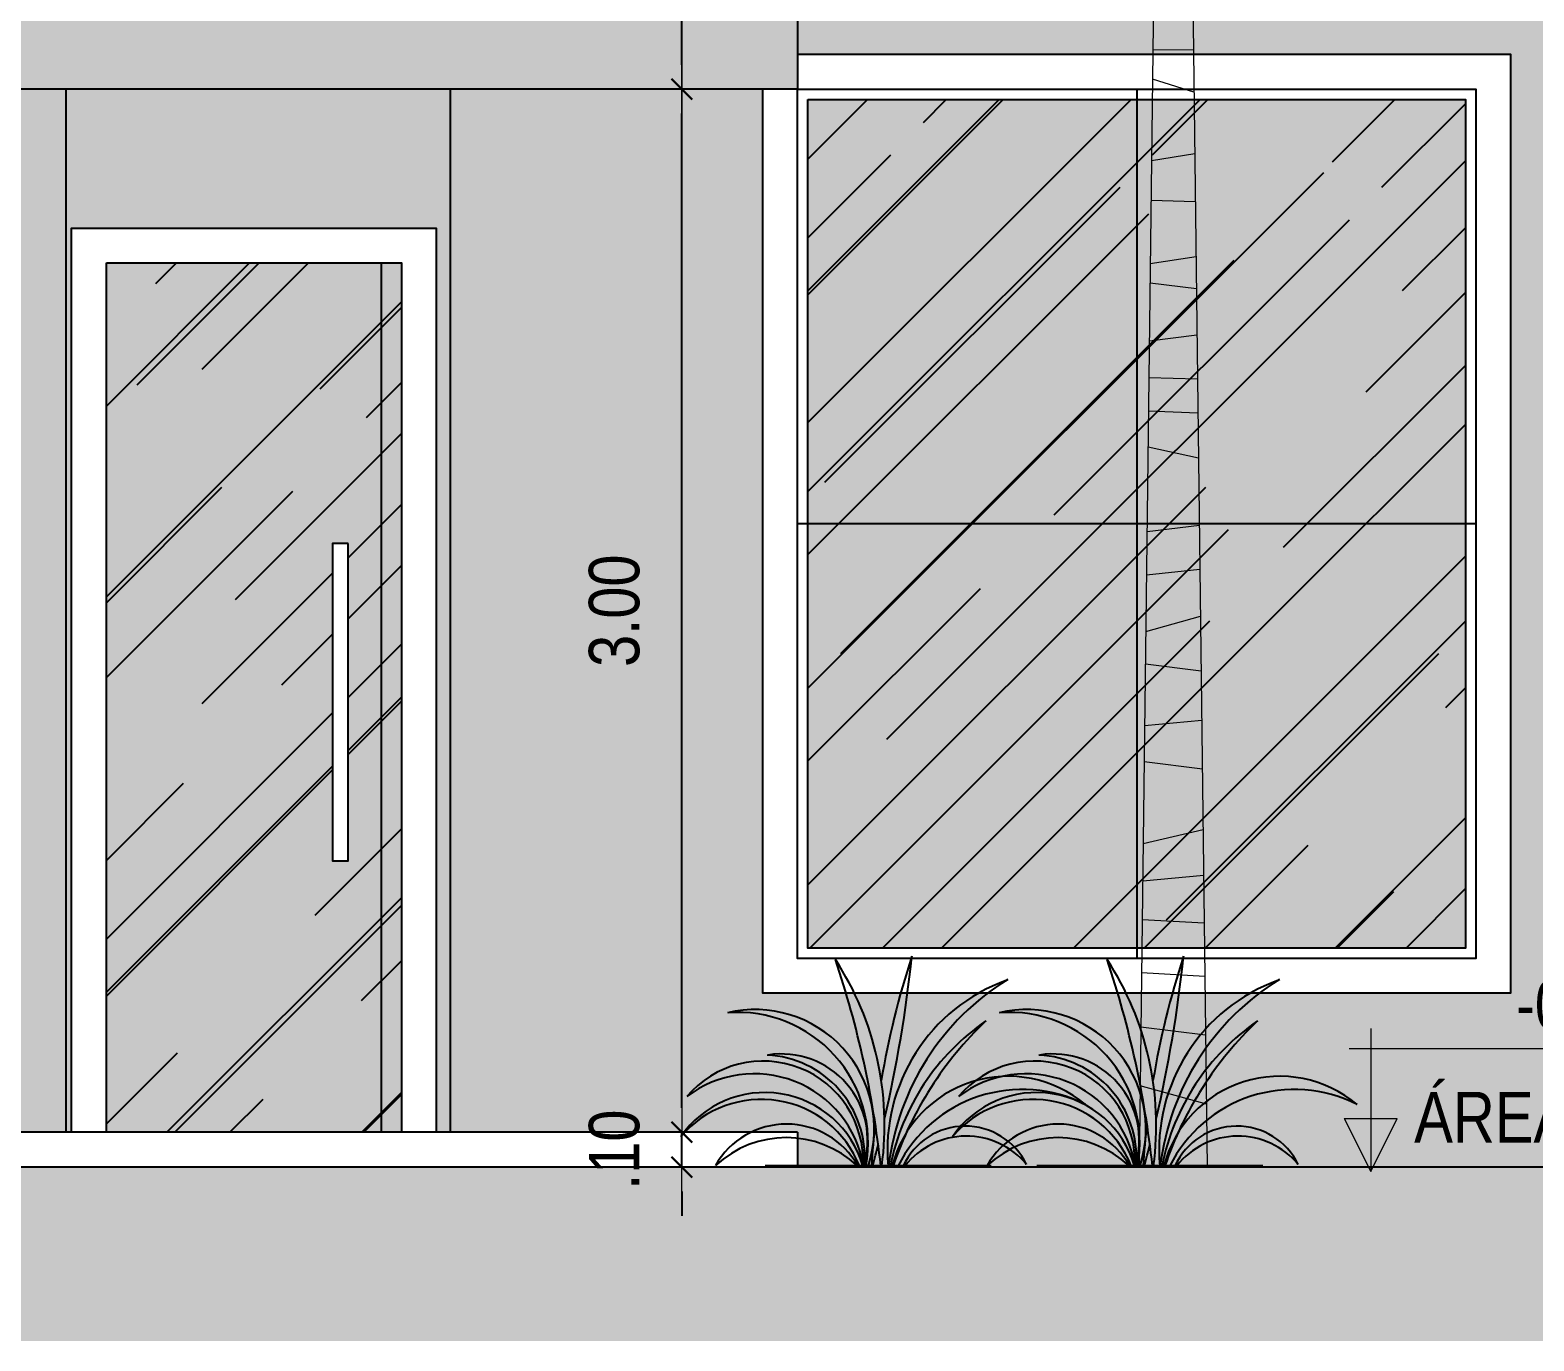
# Model space of a CAD drawing. Header units: millimetres. Extents: x -6300 to 1991, y -4770 to 4545.
# Drawn here: x 1434.141 to 1438.464, y 120.649 to 124.418 of the extents above; entities that cross this region are included whole.
import ezdxf
from ezdxf.enums import TextEntityAlignment as Align

# ---------------------------------------------------------------- set-up
doc = ezdxf.new("R2010")
doc.units = ezdxf.units.MM
doc.header["$LTSCALE"] = 20
doc.header["$MEASUREMENT"] = 0
doc.layers.get('0').update_dxf_attribs({"linetype": 'CONTINUOUS'})
doc.layers.get('DEFPOINTS').update_dxf_attribs({"linetype": 'CONTINUOUS'})
for name, color, linetype in [('alfa_145_colori', 7, 'CONTINUOUS'), ('COTA', 7, 'CONTINUOUS'), ('COTAS', 3, 'CONTINUOUS'), ('E-hatch', 8, 'CONTINUOUS'), ('E-txt-g', 3, 'CONTINUOUS'), ('PLANTAS', 136, 'CONTINUOUS')]:
    doc.layers.add(name, color=color, linetype=linetype)
for name, color, linetype, lineweight in [('AMBIENTACIÓN', 3, 'CONTINUOUS', 0), ('E-Cta-W', 7, 'CONTINUOUS', 20), ('E-Pen-C', 4, 'CONTINUOUS', 15), ('E-Pen-G', 3, 'CONTINUOUS', 30), ('E-Txt-W', 7, 'CONTINUOUS', 20)]:
    doc.layers.add(name, color=color, linetype=linetype, lineweight=lineweight)
doc.styles.add('F2', font='ARIALN.TTF')
doc.styles.add('REG60', font='romans.shx', dxfattribs={"width": 0.8, "height": 0.15})
doc.styles.add('REG80', font='romans.shx', dxfattribs={"width": 0.8, "height": 0.2})
doc.dimstyles.new('DIMENSION-1', dxfattribs={"dimtxt": 0.145, "dimasz": 0.07, "dimexe": 1, "dimexo": 0, "dimgap": 0.12, "dimtad": 1, "dimzin": 7, "dimdsep": 46, "dimtxsty": 'F2', "dimblk1": 'TRACO', "dimblk2": 'TRACO', "dimsah": 1, "dimcen": 1, "dimse1": 1, "dimse2": 1, "dimclrd": 4, "dimclre": 256, "dimclrt": 4, "dimadec": 8, "dimazin": 0, "dimtfac": 1, "dimtix": 1, "dimtmove": 2, "dimatfit": 3, "dimldrblk": 'TRACO', "dimfxl": 1, "dimtolj": 1, "dimtzin": 0, "dimarcsym": 0})
pattern_1 = [(45, (0, -5.98657), (0.33941125, 0.90509668), [6, -0.8, 2, -0.4]), (45, (0.23476, -5.46897), (-0.65902352, 0.0933381), [1.2, -0.132, 2.4, -0.3]), (45, (-0.099, -5.60473), (1.281277488, 1.66028672), [3.2, -0.56, 1.6, -0.4])]
pattern_2 = [(0, (0, 0), (0.03125, 0.0625), [0, -0.0625])]

# ---------------------------------------------------------------- blocks, each defined once
blk = doc.blocks.new('TRACO')
at = {"layer": 'E-Pen-C'}
for p, q in [((0, 1), (0, -1)), ((-1, 0), (1, 0))]:
    blk.add_line(p, q, dxfattribs=at)
at = {"layer": 'E-Pen-G'}
blk.add_line((-0.424, -0.424), (0.424, 0.424), dxfattribs=at)
blk = doc.blocks.new('*D740')
at = {"layer": 'COTA', "color": 4, "linetype": 'Continuous', "lineweight": -2}
for p, q in [((1436.0147, 121.3186), (1436.0147, 121.3886)), ((1436.0147, 121.1486), (1436.0147, 121.2486)), ((1436.0147, 121.0786), (1436.0147, 121.0086))]:
    blk.add_line(p, q, dxfattribs=at)
at = {"layer": 'DEFPOINTS', "color": 0, "linetype": 'Continuous'}
for p in [(1435.8128, 121.2486, -0.017), (1436.0147, 121.2486), (1435.8128, 121.1486, -0.017)]:
    blk.add_point(p, dxfattribs=at)
at = {"layer": 'COTA', "color": 4, "linetype": 'Continuous', "lineweight": -2, "xscale": 0.07, "yscale": 0.07, "zscale": 0.07}
for p, rotation in [((1436.0147, 121.2486), 270), ((1436.0147, 121.1486), 90)]:
    blk.add_blockref('TRACO', p, dxfattribs=dict(at, rotation=rotation))
at = {"layer": 'COTA', "color": 4, "linetype": 'Continuous', "insert": (1435.8207, 121.1986), "char_height": 0.145, "attachment_point": 5, "rotation": 90, "style": 'F2'}
blk.add_mtext('\\A1;.10', dxfattribs=at)
blk = doc.blocks.new('*D741')
at = {"layer": 'COTA', "color": 4, "linetype": 'Continuous', "lineweight": -2}
blk.add_line((1436.0147, 121.3186), (1436.0147, 124.1786), dxfattribs=at)
at = {"layer": 'DEFPOINTS', "color": 0, "linetype": 'Continuous'}
for p in [(1436.0147, 124.2486), (1436.247, 124.2486, -0.017), (1435.8128, 121.2486, -0.017)]:
    blk.add_point(p, dxfattribs=at)
at = {"layer": 'COTA', "color": 4, "linetype": 'Continuous', "lineweight": -2, "xscale": 0.07, "yscale": 0.07, "zscale": 0.07}
for p, rotation in [((1436.0147, 124.2486), 90), ((1436.0147, 121.2486), 270)]:
    blk.add_blockref('TRACO', p, dxfattribs=dict(at, rotation=rotation))
at = {"layer": 'COTA', "color": 4, "linetype": 'Continuous', "insert": (1435.8207, 122.7486), "char_height": 0.145, "attachment_point": 5, "rotation": 90, "style": 'F2'}
blk.add_mtext('\\A1;3.00', dxfattribs=at)
blk = doc.blocks.new('*D742')
at = {"layer": 'COTA', "color": 4, "linetype": 'Continuous', "lineweight": -2}
blk.add_line((1436.0147, 124.3186), (1436.0147, 124.8786), dxfattribs=at)
at = {"layer": 'DEFPOINTS', "color": 0, "linetype": 'Continuous'}
for p in [(1436.0147, 124.9486), (1436.347, 124.9486, -0.017), (1436.247, 124.2486, -0.017)]:
    blk.add_point(p, dxfattribs=at)
at = {"layer": 'COTA', "color": 4, "linetype": 'Continuous', "lineweight": -2, "xscale": 0.07, "yscale": 0.07, "zscale": 0.07}
for p, rotation in [((1436.0147, 124.9486), 90), ((1436.0147, 124.2486), 270)]:
    blk.add_blockref('TRACO', p, dxfattribs=dict(at, rotation=rotation))
at = {"layer": 'COTA', "color": 4, "linetype": 'Continuous', "insert": (1435.8207, 124.5986), "char_height": 0.145, "attachment_point": 5, "rotation": 90, "style": 'F2'}
blk.add_mtext('\\A1;.70', dxfattribs=at)
blk = doc.blocks.new('A$C43176C9C')
at = {"layer": 'AMBIENTACIÓN', "color": 8, "lineweight": 13}
for p, q in [((1.3704, 5.3489), (1.4366, 0)), ((1.2907, 5.2345), (1.2266, 0)), ((1.2689, 3.4502), (1.3939, 3.4486)), ((1.3955, 3.3179), (1.2677, 3.3588)), ((1.2647, 3.1075), (1.3979, 3.1292)), ((1.3997, 2.9793), (1.2632, 2.9843)), ((1.2608, 2.789), (1.4018, 2.8108)), ((1.4031, 2.7115), (1.26, 2.7281)), ((1.2579, 2.5504), (1.4048, 2.5689)), ((1.4065, 2.4325), (1.2565, 2.4361)), ((1.2552, 2.3347), (1.4078, 2.328)), ((1.4095, 2.1887), (1.2538, 2.2222)), ((1.2507, 1.9623), (1.4121, 1.9815)), ((1.4138, 1.845), (1.249, 1.8273)), ((1.2469, 1.6537), (1.4156, 1.7007)), ((1.4177, 1.531), (1.2456, 1.552)), ((1.2433, 1.3629), (1.4195, 1.3797)), ((1.4214, 1.2285), (1.2419, 1.2512)), ((1.2389, 0.9986), (1.4237, 1.0425)), ((1.4255, 0.9004), (1.2374, 0.8829)), ((1.236, 0.764), (1.4273, 0.7542)), ((1.4293, 0.5888), (1.234, 0.5994)), ((1.2319, 0.4331), (1.4316, 0.4082)), ((1.4342, 0.1941), (1.2297, 0.2506)), ((1.4366, 0), (1.2266, 0))]:
    blk.add_line(p, q, dxfattribs=at)
blk = doc.blocks.new('TXT-AMB75')
at = {"layer": 'E-txt-g', "style": 'REG80', "width": 0.8, "flags": 8}
blk.add_attdef('TXT', text='', height=0.2, dxfattribs=at).set_placement((0.0055, 0.2964), align=Align.CENTER)
at = {"layer": 'E-Txt-W', "style": 'REG60', "width": 0.8, "flags": 8}
blk.add_attdef('TXT', text='', height=0.15, dxfattribs=at).set_placement((0.0055, 0.0271), align=Align.CENTER)
blk = doc.blocks.new('Ind-Nivel-CT2')
at = {"color": 4}
for p, q in [((0, 0.5868), (0, 0)), ((-0.0885, 0.5046), (1.16, 0.5046)), ((-0.1089, 0.2177), (0, 0)), ((-0.1089, 0.2177), (0.1089, 0.2177)), ((0, 0), (0.1089, 0.2177))]:
    blk.add_line(p, q, dxfattribs=at)
blk.add_solid([(-0.1089, 0.2177), (0, 0.2177), (0, 0)], dxfattribs=at)
at = {"color": 4, "style": 'F2'}
blk.add_attdef('NIVEL1', (0.1617, 0.6014), '', height=0.2, dxfattribs=at)
blk = doc.blocks.new('PLANT3L')
at = {"layer": 'PLANTAS', "color": 8}
blk.add_line((0.3351, 0.0015), (-0.3143, 0.0015), dxfattribs=at)
for centre, radius, start, end in [((-0.844, 0.1188), 0.8728, 352.2755, 33.0522), ((-2.7892, -0.3038), 2.8236, 6.2078, 18.5584), ((2.4214, -0.1546), 2.4353, 161.8415, 170.5179), ((-3.6764, 1.0004), 3.8044, 346.8713, 354.0253), ((0.5549, 0.0478), 0.5179, 109.7641, 185.1275), ((0.7667, -0.0849), 0.7313, 121.6539, 173.2153), ((-0.344, 0.1081), 0.3431, 341.8974, 103.3195), ((-0.3936, 0.0678), 0.3752, 349.8247, 94.1396), ((0.6959, -0.1285), 0.6634, 124.5088, 168.6962), ((1.0314, -0.3304), 1.0326, 133.5399, 161.2512), ((-0.3201, 0.0157), 0.2871, 357.1633, 139.9251), ((-0.3232, 0.0255), 0.2951, 356.0104, 87.1327), ((-0.2675, 0.0759), 0.2474, 342.7807, 98.9544), ((-0.3458, -0.0523), 0.3187, 9.7129, 127.5025), ((0.3837, -0.0849), 0.3441, 49.7127, 165.4673), ((0.4246, -0.1784), 0.3997, 62.9698, 153.252), ((-0.3154, -0.0813), 0.2937, 16.3782, 145.4428), ((-0.3255, -0.1107), 0.3035, 21.6985, 139.7769), ((-0.253, -0.1136), 0.2351, 29.3177, 150.4844), ((2.4214, -0.1546), 2.4353, 173.4597, 176.3258), ((0.2607, -0.08), 0.1958, 25.7178, 155.4156), ((0.2638, -0.1375), 0.2245, 39.4292, 141.7202), ((-0.2539, -0.2151), 0.2978, 46.662, 133.1395), ((-3.6764, 1.0004), 3.8044, 344.7781, 345.723)]:
    blk.add_arc(centre, radius, start, end, dxfattribs=at)

msp = doc.modelspace()

# ---------------------------------------------------------------- hatches: boundary and pattern name
h = msp.add_hatch()
h.set_pattern_fill('DOTS,_O', color=8)
h.set_pattern_definition(pattern_2)
h.paths.add_polyline_path([(1434.2436, 124.2486), (1434.0436, 124.2486), (1434.0436, 121.2486), (1434.2436, 121.2486)])
h.paths.add_polyline_path([(1434.2436, 125.0486), (1434.2436, 126.5486), (1429.7936, 126.5486), (1429.7936, 125.0486)])
h.paths.add_polyline_path([(1433.7436, 124.2486), (1429.7936, 124.2486), (1429.7936, 121.2486), (1433.7436, 121.2486)])
h.paths.add_polyline_path([(1432.8686, 123.8486), (1432.8686, 122.1486), (1431.1686, 122.1486), (1431.1686, 123.8486)], flags=16)
h.paths.add_polyline_path([(1432.7686, 123.7486), (1432.7686, 122.2486), (1431.2686, 122.2486), (1431.2686, 123.7486)], flags=0)
h.paths.add_polyline_path([(1432.7386, 123.7186), (1432.7386, 122.2786), (1431.2986, 122.2786), (1431.2986, 123.7186)], flags=0)
h = msp.add_hatch()
h.set_pattern_fill('DOTS,_O', color=4)
h.set_pattern_definition(pattern_2)
h.paths.add_polyline_path([(1435.3482, 124.2486), (1434.2436, 124.2486), (1434.2436, 121.2486), (1434.2601, 121.2486), (1434.2601, 123.8486), (1435.3086, 123.8486), (1435.3086, 121.2486), (1435.3482, 121.2486)])
h.paths.add_polyline_path([(1436.247, 124.2486), (1435.3482, 124.2486), (1435.3482, 121.2486), (1436.347, 121.2486), (1436.347, 121.6486), (1436.247, 121.6486)])
h.paths.add_polyline_path([(1439.2936, 125.0486), (1436.447, 125.0486), (1436.447, 124.9486), (1436.347, 124.9486), (1436.347, 124.3486), (1438.397, 124.3486), (1438.397, 121.6486), (1436.347, 121.6486), (1436.347, 121.1486), (1439.2936, 121.1486)])
h.paths.add_polyline_path([(1439.2936, 126.5486), (1435.3482, 126.5486), (1435.3482, 125.0486), (1439.2936, 125.0486)])
h.paths.add_polyline_path([(1435.3482, 126.5486), (1434.2436, 126.5486), (1434.2436, 125.0486), (1435.3482, 125.0486)])
h = msp.add_hatch()
h.set_pattern_fill('DOTS', color=6, style=0)
h.paths.add_polyline_path([(1436.347, 124.9486), (1428.2943, 124.9486), (1428.2943, 124.2486), (1436.347, 124.2486)])
at = {"layer": 'alfa_145_colori'}
h = msp.add_hatch(color=254, dxfattribs=at)
h.set_gradient(color1=(194, 211, 224), one_color=1, tint=1, name='CURVED')
h.paths.add_polyline_path([(1437.322, 124.2186), (1436.377, 124.2186), (1436.377, 122.9986), (1437.322, 122.9986)])
h.paths.add_polyline_path([(1437.322, 122.9986), (1436.377, 122.9986), (1436.377, 121.7786), (1437.322, 121.7786)])
h.paths.add_polyline_path([(1438.267, 122.9986), (1437.322, 122.9986), (1437.322, 121.7786), (1438.267, 121.7786)])
h.paths.add_polyline_path([(1438.267, 124.2186), (1437.322, 124.2186), (1437.322, 122.9986), (1438.267, 122.9986)])
h = msp.add_hatch(color=254, dxfattribs=at)
h.set_gradient(color1=(194, 211, 224), one_color=1, tint=1, name='CURVED')
h.paths.add_polyline_path([(1435.1501, 123.7486), (1434.3601, 123.7486), (1434.3601, 121.2486), (1435.1501, 121.2486)])
h.paths.add_polyline_path([(1435.0104, 122.9415), (1435.0551, 122.9415), (1435.0551, 122.029), (1435.0104, 122.029)], flags=16)
h.paths.add_polyline_path([(1435.2086, 123.7486), (1435.1501, 123.7486), (1435.1501, 121.2486), (1435.2086, 121.2486)])
at = {"layer": 'COTA', "linetype": 'Continuous'}
h = msp.add_hatch(dxfattribs=at)
h.set_pattern_fill('ANSI38', color=8, scale=0.4, style=0)
h.set_pattern_definition([(45, (21.073543, 46.465174), (-0.035355339, 0.035355339), []), (135, (21.073543, 46.465174), (-0.1060660172, 0.035355339), [0.125, -0.075])])
h.paths.add_polyline_path([(1442.0026, 121.1486), (1418.7895, 121.1486), (1418.7814, 120.6486), (1442.0026, 120.6486)])
at = {"layer": 'E-hatch'}
h = msp.add_hatch(dxfattribs=at)
h.set_pattern_fill('AR-RROOF', color=256, scale=0.4, angle=45, style=0)
h.set_pattern_definition(pattern_1)
h.paths.add_polyline_path([(1437.322, 124.2186), (1436.377, 124.2186), (1436.377, 122.9986), (1437.322, 122.9986)])
h.paths.add_polyline_path([(1437.322, 122.9986), (1436.377, 122.9986), (1436.377, 121.7786), (1437.322, 121.7786)])
h.paths.add_polyline_path([(1438.267, 122.9986), (1437.322, 122.9986), (1437.322, 121.7786), (1438.267, 121.7786)])
h.paths.add_polyline_path([(1438.267, 124.2186), (1437.322, 124.2186), (1437.322, 122.9986), (1438.267, 122.9986)])
h = msp.add_hatch(dxfattribs=at)
h.set_pattern_fill('AR-RROOF', color=256, scale=0.4, angle=45, style=0)
h.set_pattern_definition(pattern_1)
h.paths.add_polyline_path([(1435.1501, 123.7486), (1434.3601, 123.7486), (1434.3601, 121.2486), (1435.1501, 121.2486)])
h.paths.add_polyline_path([(1435.0104, 122.9415), (1435.0551, 122.9415), (1435.0551, 122.029), (1435.0104, 122.029)], flags=16)
h.paths.add_polyline_path([(1435.2086, 123.7486), (1435.1501, 123.7486), (1435.1501, 121.2486), (1435.2086, 121.2486)])

# ---------------------------------------------------------------- linework, layer by layer
at = {"layer": 'COTA', "color": 1, "linetype": 'Continuous'}
for p, q in [((1436.347, 124.9486, -0.017), (1436.347, 124.2486, -0.017)), ((1436.347, 124.2486, -0.017), (1428.2943, 124.2486, -0.017)), ((1442.0026, 121.1486, -0.017), (1418.7895, 121.1486, -0.017))]:
    msp.add_line(p, q, dxfattribs=at)
at = {"layer": 'COTA', "color": 5, "linetype": 'Continuous'}
for p, q in [((1434.2436, 124.2486, -0.017), (1434.2436, 121.2486, -0.017)), ((1435.3482, 124.2486, -0.017), (1435.3482, 121.2486, -0.017)), ((1436.347, 121.2486, -0.017), (1428.2943, 121.2486, -0.017)), ((1436.347, 121.2486, -0.017), (1436.347, 121.1486, -0.017))]:
    msp.add_line(p, q, dxfattribs=at)
at = {"layer": 'COTA', "color": 8, "linetype": 'Continuous'}
for p, q in [((1437.322, 124.2486, -0.017), (1437.322, 121.7486, -0.017)), ((1438.297, 122.9986, -0.017), (1436.347, 122.9986, -0.017))]:
    msp.add_line(p, q, dxfattribs=at)
at = {"layer": 'COTA', "color": 7, "linetype": 'Continuous'}
msp.add_line((1435.1501, 123.7486, -0.017), (1435.1501, 121.2486, -0.017), dxfattribs=at)
at = {"layer": 'COTA', "color": 7, "linetype": 'Continuous', "elevation": -0.017}
for points in [[(1436.347, 124.3486), (1438.397, 124.3486), (1438.397, 121.6486), (1436.247, 121.6486), (1436.247, 124.2486)], [(1434.2601, 121.2486), (1434.2601, 123.8486), (1435.3086, 123.8486), (1435.3086, 121.2486)]]:
    msp.add_lwpolyline(points, dxfattribs=at)
for points in [[(1436.347, 124.2486), (1438.297, 124.2486), (1438.297, 121.7486), (1436.347, 121.7486)], [(1434.3601, 123.7486), (1435.2086, 123.7486), (1435.2086, 121.2486), (1434.3601, 121.2486)], [(1435.0551, 122.9415), (1435.0104, 122.9415), (1435.0104, 122.029), (1435.0551, 122.029)]]:
    msp.add_lwpolyline(points, close=True, dxfattribs=at)
at = {"layer": 'COTA', "color": 8, "linetype": 'Continuous', "elevation": -0.017}
msp.add_lwpolyline([(1436.377, 124.2186), (1438.267, 124.2186), (1438.267, 121.7786), (1436.377, 121.7786)], close=True, dxfattribs=at)

# ---------------------------------------------------------------- block references
ref = msp.add_blockref('TXT-AMB75', (1438.6076, 121.003, -0.017), dxfattribs=dict(xscale=0.7290000000000001, yscale=0.7290000000000001, zscale=0.7290000000000001))
ref.add_attrib('TXT', 'ÁREA LIVRE', dxfattribs={"layer": 'E-txt-g', "color": 2, "height": 0.1458, "style": 'F2'}).set_placement((1438.6116, 121.2191, -0.017), align=Align.CENTER)
at = {"layer": 'COTA', "color": 7, "linetype": 'Continuous'}
for p in [(1436.5685, 121.1506), (1437.3495, 121.1506)]:
    msp.add_blockref('PLANT3L', p, dxfattribs=at)
at = {"layer": 'COTAS', "xscale": 0.9315683845854754, "yscale": 0.9315683845854754, "zscale": 0.9315683845854754}
msp.add_blockref('A$C43176C9C', (1436.1867, 121.1486, -0.017), dxfattribs=at)
at = {"layer": 'E-Cta-W'}
ref = msp.add_blockref('Ind-Nivel-CT2', (1437.9951, 121.1361, -0.017), dxfattribs=dict(at, xscale=0.7, yscale=0.7, zscale=0.7))
ref.add_attrib('NIVEL1', '    -0,10', (1438.235, 121.5452, -0.017), dxfattribs={"layer": '0', "height": 0.14, "style": 'F2'})

# ---------------------------------------------------------------- dimensions: what is measured, and where the dimension line sits
at = {"layer": 'COTA', "color": 7, "linetype": 'Continuous'}
for base, p1, p2, picture, middle in [((1436.0147, 124.9486), (1436.247, 124.2486, -0.017), (1436.347, 124.9486, -0.017), '*D742', (1435.8207, 124.5986)), ((1436.0147, 124.2486), (1435.8128, 121.2486, -0.017), (1436.247, 124.2486, -0.017), '*D741', (1435.8207, 122.7486)), ((1436.0147, 121.2486), (1435.8128, 121.1486, -0.017), (1435.8128, 121.2486, -0.017), '*D740', (1435.8207, 121.1986))]:
    dim = msp.add_linear_dim(base=base, p1=p1, p2=p2, angle=90, dimstyle='DIMENSION-1', override={"dimadec": 0, "dimfxl": 0.06}, dxfattribs=at)
    dim.commit()
    dim.dimension.update_dxf_attribs({"geometry": picture, "text_midpoint": middle})

doc.saveas('drawing.dxf')
